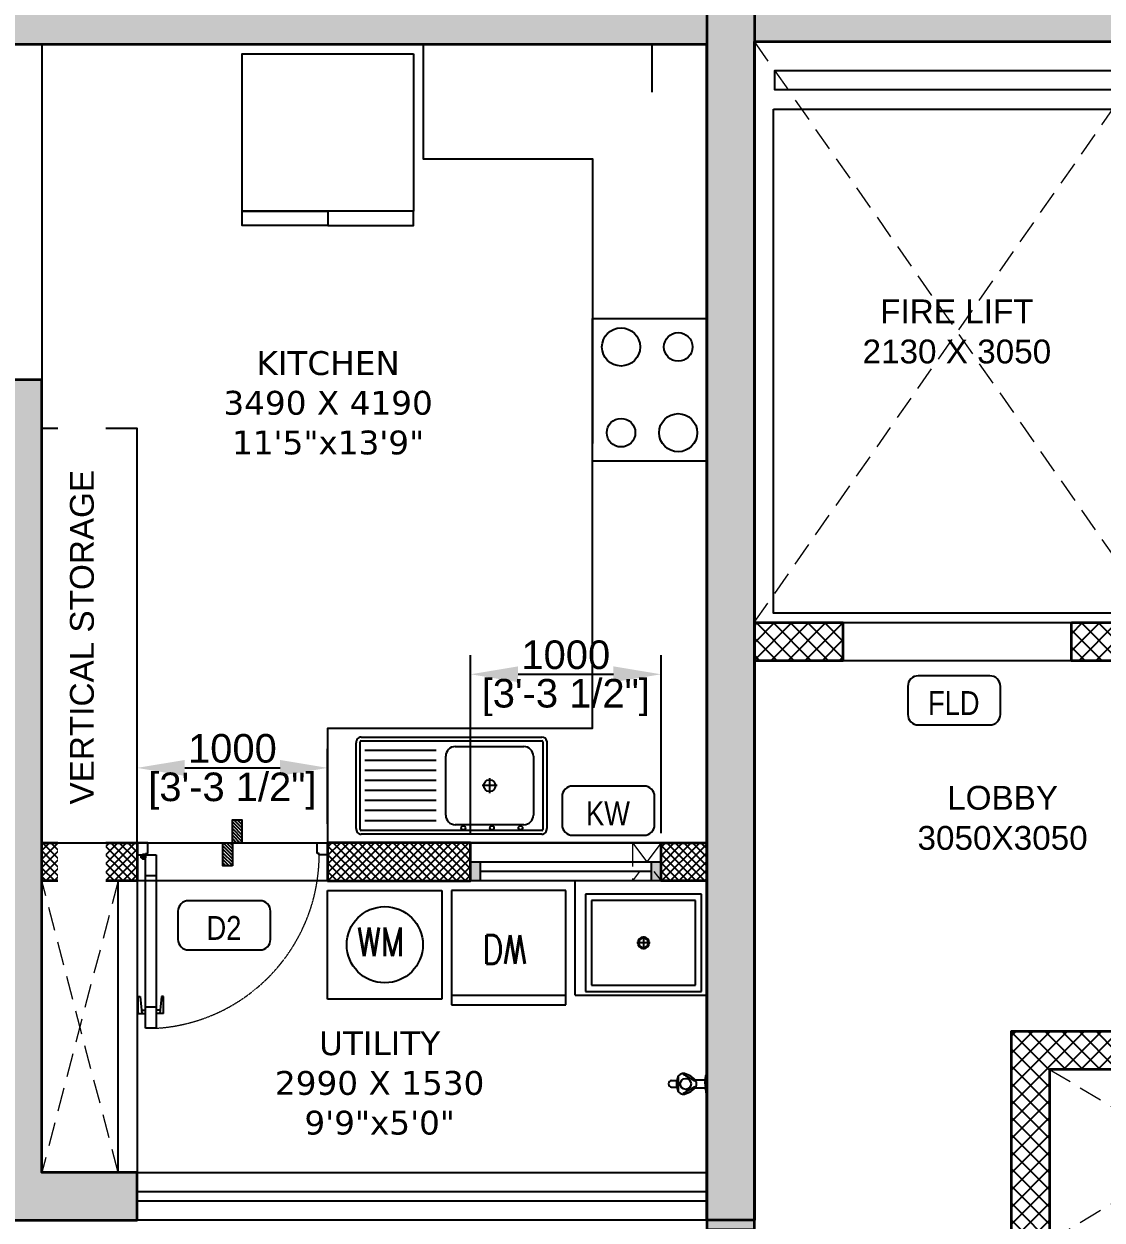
# Model space of a CAD drawing. Header units: millimetres. Extents: x 91566 to 131129, y 141753 to 207061.
# Drawn here: x 104549 to 110209, y 185726 to 192004 of the extents above; entities that cross this region are included whole.
import ezdxf
from ezdxf.enums import TextEntityAlignment as Align

# ---------------------------------------------------------------- set-up
doc = ezdxf.new("R2010")
doc.units = ezdxf.units.MM
for name, pattern in [('( Hidden )', [0.375, 0.25, -0.125]), ('3.5BHK EAST_UN-1$0$DASHED', [0.75, 0.5, -0.25]), ('3BHK  WEST_UN-2$0$2024-08-29_TOWER-A$0$HIDDEN', [9.525, 6.35, -3.175])]:
    doc.linetypes.add(name, pattern=pattern)
for name, color, linetype in [('A-Dimensions', 4, 'Continuous'), ('A-Door', 11, 'Continuous'), ('A-Door Line', 8, 'Continuous'), ('A-Elevation 10', 8, 'Continuous'), ('A-Fixture', 8, 'Continuous'), ('A-Furniture', 8, 'Continuous'), ('A-Hatch', 252, 'Continuous'), ('A-Railing', 6, 'Continuous'), ('A-Room Boundary', 44, 'Continuous'), ('A-Shaft', 8, 'Continuous'), ('A-Text Main', 44, 'Continuous'), ('A-Window', 4, 'Continuous')]:
    doc.layers.add(name, color=color, linetype=linetype)
doc.layers.add('A-Wall', color=240, linetype='Continuous', lineweight=35)
doc.styles.add('2024-08-29_TOWER-A$0$simplex-0.8', font='simplex.shx', dxfattribs={"width": 0.8})
doc.styles.add('3.5BHK EAST_UN-1$0$grid_text', font='verdana.ttf')
doc.styles.add('3.5BHK EAST_UN-1$0$Standard', font='arial.ttf')
doc.styles.add('3BHK  WEST_UN-2$0$2024-08-29_TOWER-A$0$simplex-0.8', font='simplex.shx', dxfattribs={"width": 0.8})
doc.styles.add('ARIAL', font='ARIALN.TTF')
doc.styles.add('Core & corridor$0$Standard', font='arial.ttf')
doc.styles.add('S', font='arial.ttf', dxfattribs={"height": 150})
doc.dimstyles.new('DIMSMALL', dxfattribs={"dimtxt": 150, "dimasz": 250, "dimexe": 100, "dimexo": 100, "dimgap": 25, "dimtad": 1, "dimdec": 0, "dimzin": 0, "dimdsep": 46, "dimtxsty": 'S', "dimcen": 0, "dimdle": 100, "dimclrd": 8, "dimclre": 8, "dimclrt": 256, "dimazin": 0, "dimtfac": 1, "dimtdec": 0, "dimtix": 1, "dimtmove": 0, "dimatfit": 3, "dimldrblk": '12_DatumFilled', "dimfxl": 1, "dimtolj": 1, "dimtzin": 0, "dimlwd": -1, "dimlwe": -1, "dimarcsym": 1})
pattern_1 = [(45, (27573.86, 93), (-44.90128, 44.90128), []), (135, (27573.86, 93), (-44.90128, -44.90128), [])]

# ---------------------------------------------------------------- blocks, each defined once
blk = doc.blocks.new('A$C2fd0a982')
at = {"layer": 'A-Elevation 10'}
for points in [[(0, 0), (0, -825), (-900, -825), (-900, 0)], [(-450, -825), (-450, -900), (-900, -900), (-900, -825)], [(-450, -825), (-450, -900), (0, -900), (0, -825)]]:
    blk.add_lwpolyline(points, close=True, dxfattribs=at)
blk = doc.blocks.new('A$Ce642c601')
blk.add_lwpolyline([(0, 750), (600, 750), (600, 0), (0, 0), (0, 750)])
for centre, radius in [((150, 600), 100), ((450, 600), 75), ((149.9, 150), 75), ((450, 150), 100)]:
    blk.add_circle(centre, radius)
blk = doc.blocks.new('3BHK  WEST_UN-2$0$2024-08-30_TOWER-C$0$SINK')
at = {"layer": 'A-Elevation 10'}
for p, q in [((-1, -0.229), (-1, 0.2211)), ((-0.98, -0.2348), (-0.98, 0.2269)), ((-0.9743, 0.251), (-0.0257, 0.251)), ((-0.9743, 0.231), (-0.0257, 0.231)), ((-0.48, 0.201), (-0.12, 0.201)), ((-0.02, 0.2269), (-0.02, -0.2348)), ((0, 0.229), (0, -0.229)), ((-0.58, 0.1813), (-0.9555, 0.1813)), ((-0.58, 0.1286), (-0.9555, 0.1286)), ((-0.53, -0.159), (-0.53, 0.151)), ((-0.07, 0.151), (-0.07, -0.159)), ((-0.58, 0.0758), (-0.9555, 0.0758)), ((-0.58, 0.0231), (-0.9555, 0.0231)), ((-0.3, 0.0352), (-0.3, -0.004)), ((-0.58, -0.0297), (-0.9555, -0.0297)), ((-0.3, -0.004), (-0.3392, -0.004)), ((-0.2608, -0.004), (-0.3, -0.004)), ((-0.3, -0.004), (-0.3, -0.0431)), ((-0.58, -0.0824), (-0.9555, -0.0824)), ((-0.58, -0.1352), (-0.9555, -0.1352)), ((-0.58, -0.1879), (-0.9555, -0.1879)), ((-0.0257, -0.239), (-0.9743, -0.239)), ((-0.12, -0.209), (-0.48, -0.209)), ((-0.0257, -0.259), (-0.9743, -0.259))]:
    blk.add_line(p, q, dxfattribs=at)
for centre, radius in [((-0.3, -0.004), 0.0308), ((-0.4377, -0.2256), 0.0108), ((-0.2877, -0.2256), 0.0108), ((-0.1377, -0.2256), 0.0108)]:
    blk.add_circle(centre, radius, dxfattribs=at)
for centre, radius, start, end in [((-0.9743, 0.225), 0.026, 90, 188.76827), ((-0.9743, 0.225), 0.00601, 90, 161.69524), ((-0.48, 0.151), 0.05, 90, 180), ((-0.12, 0.151), 0.05, 360, 90), ((-0.0257, 0.225), 0.026, 8.76827, 90), ((-0.0257, 0.225), 0.00601, 18.30476, 90), ((-0.48, -0.159), 0.05, 180, 270), ((-0.12, -0.159), 0.05, 270, 0), ((-0.9743, -0.233), 0.026, 171.23173, 270), ((-0.9743, -0.233), 0.00601, 198.30476, 270), ((-0.0257, -0.233), 0.026, 270, 8.76827), ((-0.0257, -0.233), 0.00601, 270, 341.69524)]:
    blk.add_arc(centre, radius, start, end, dxfattribs=at)
blk = doc.blocks.new('A$Cdb7a0847')
at = {"layer": 'A-Window', "linetype": 'Continuous'}
for points in [[(0, -100), (0, -200), (50, -200), (50, -100)], [(1000, -200), (1000, -100), (950, -100), (950, -200)]]:
    blk.add_hatch(color=256, dxfattribs=at).paths.add_polyline_path(points)
for p, q in [((0, -100), (0, 0)), ((1000, 0), (0, 0)), ((0, -100), (0, 0)), ((1000, -100), (1000, 0)), ((0, -200), (0, -100)), ((0, -100), (50, -100)), ((0, -200), (0, -100)), ((0, -200), (0, -100)), ((50, -100), (50, -200)), ((50, -100), (950, -100)), ((950, -200), (950, -100)), ((950, -100), (1000, -100)), ((1000, -200), (1000, -100)), ((1000, -200), (1000, -100)), ((1000, -200), (1000, -100)), ((950, -150), (50, -150)), ((1000, -200), (0, -200)), ((50, -200), (0, -200)), ((950, -200), (50, -200)), ((1000, -200), (950, -200))]:
    blk.add_line(p, q, dxfattribs=at)
blk = doc.blocks.new('3BHK  WEST_UN-2$0$wer4t5yyht')
at = {"layer": 'A-Fixture', "linetype": 'Continuous'}
for p, q in [((52799.4, -60582), (52798.2, -60579.9)), ((52740.5, -60616.8), (52768.1, -60616.8)), ((52776.7, -60595.1), (52775.4, -60593)), ((52864.8, -60614.5), (52913.1, -60614.5)), ((52868.1, -60621.6), (52870.5, -60621.6)), ((52917, -60634.8), (52919, -60609)), ((52917, -60634.8), (52919, -60660.6)), ((52919, -60609), (52920.4, -60591.6)), ((52922.8, -60589.4), (52925.4, -60589.4)), ((52925.4, -60634.8), (52925.4, -60589.4)), ((52925.4, -60680.2), (52925.4, -60634.8)), ((52740.5, -60652.7), (52768.1, -60652.7)), ((52775.4, -60676.5), (52776.7, -60674.4)), ((52798.2, -60689.7), (52799.4, -60687.5)), ((52864.8, -60655.1), (52913.1, -60655.1)), ((52868.1, -60647.9), (52870.5, -60647.9)), ((52919, -60660.6), (52920.4, -60678)), ((52922.8, -60680.2), (52925.4, -60680.2))]:
    blk.add_line(p, q, dxfattribs=at)
blk.add_circle((52814.7, -60635.5), 28.4, dxfattribs=at)
for centre, radius, start, end in [((52814.7, -60634.8), 57.3, 106.75199, 133.24801), ((52787.5, -60681.9), 102.6, 41.09723, 84.02166), ((52743.5, -60634.8), 18.2, 99.49742, 260.50258), ((52869.1, -60634.8), 102.6, 169.93301, 190.04944), ((52869.1, -60634.8), 102.6, 155.97834, 169.93301), ((52061.1, -60634.8), 716.6, 356.82979, 3.17021), ((53191.5, -59982.1), 716.6, 236.82979, 243.17021), ((52787.5, -60681.9), 102.6, 35.97834, 41.09723), ((52814.7, -60634.8), 57.3, 346.75199, 13.24801), ((52913.1, -60608.5), 5.97, 270, 355.48601), ((52922.8, -60591.8), 2.39, 90, 175.48601), ((52922.8, -60591.8), 2.39, 90, 175.48601), ((52869.1, -60634.8), 102.6, 190.04944, 204.02166), ((52814.7, -60634.8), 57.3, 226.75199, 253.24801), ((52787.5, -60587.6), 102.6, 275.97834, 318.90277), ((53191.5, -61287.4), 716.6, 116.82979, 123.17021), ((52787.5, -60587.6), 102.6, 318.90277, 324.02166), ((52913.1, -60661), 5.97, 4.51399, 90), ((52922.8, -60677.8), 2.39, 184.51399, 270)]:
    blk.add_arc(centre, radius, start, end, dxfattribs=at)
blk = doc.blocks.new('3BHK  WEST_UN-2$0$2024-08-29_TOWER-A$0$WASHING MACHINE')
at = {"layer": 'A-Fixture'}
for p, q in [((0, 0), (0.6, 0)), ((0, -0.57), (0, 0)), ((0.6, 0), (0.6, -0.57)), ((0.6, -0.57), (0, -0.57))]:
    blk.add_line(p, q, dxfattribs=at)
blk.add_circle((0.3, -0.285), 0.2, dxfattribs=at)
at = {"layer": 'A-Elevation 10', "insert": (0.4028, -0.1952), "char_height": 0.15, "width": 0.230071, "attachment_point": 3, "style": '3BHK  WEST_UN-2$0$2024-08-29_TOWER-A$0$simplex-0.8'}
blk.add_mtext('WM', dxfattribs=at)
blk = doc.blocks.new('3BHK  WEST_UN-2$0$2024-08-29_TOWER-A$0$DISH WASHER')
at = {"layer": 'A-Fixture', "linetype": '3BHK  WEST_UN-2$0$2024-08-29_TOWER-A$0$HIDDEN', "ltscale": 0.2}
for p, q in [((0, 0.6), (0.6, 0.6)), ((0, 0), (0, 0.6)), ((0.6, 0.6), (0.6, 0)), ((0, 0.55), (0.6, 0.55)), ((0.6, 0), (0, 0))]:
    blk.add_line(p, q, dxfattribs=at)
at = {"layer": 'A-Fixture', "insert": (0.3947, 0.2347), "char_height": 0.15, "width": 0.230071, "attachment_point": 9, "style": '3BHK  WEST_UN-2$0$2024-08-29_TOWER-A$0$simplex-0.8'}
blk.add_mtext('\\pxqc;DW', dxfattribs=at)
blk = doc.blocks.new('3BHK  WEST_UN-2$0$2024-08-29_TOWER-A$0$POT WASH')
at = {"layer": 'A-Fixture'}
for p, q in [((0, 0), (0, 0.51)), ((0, 0.51), (0.61, 0.51)), ((0.61, 0.51), (0.61, 0)), ((0.0325, 0.0325), (0.0325, 0.4775)), ((0.0325, 0.4775), (0.5775, 0.4775)), ((0.5775, 0.4775), (0.5775, 0.0325)), ((0.34, 0.255), (0.27, 0.255)), ((0.305, 0.22), (0.305, 0.29)), ((0.61, 0), (0, 0)), ((0.5775, 0.0325), (0.0325, 0.0325))]:
    blk.add_line(p, q, dxfattribs=at)
for radius in [0.03, 0.025]:
    blk.add_circle((0.305, 0.255), radius, dxfattribs=at)
blk = doc.blocks.new('A$C5491d69a')
at = {"layer": 'A-Door'}
for p, q in [((55.5, 0), (0, 0)), ((0, 0), (0, -62.5)), ((0, -62.5), (44.4, -62.5)), ((33.3, -90.2), (33.3, -56.9)), ((44.4, -62.5), (44.4, -55.5)), ((44.4, -55.5), (55.5, -55.5)), ((44.4, -973.1), (44.4, -62.5)), ((44.4, -62.5), (99.9, -62.5)), ((55.5, -55.5), (55.5, 0)), ((99.9, -62.5), (99.9, -973.1)), ((99.9, -62.5), (99.9, -62.5)), ((944.5, -55.5), (944.5, 0)), ((944.5, 0), (1000, 0)), ((955.6, -55.5), (944.5, -55.5)), ((955.6, -62.5), (955.6, -55.5)), ((1000, -62.5), (955.6, -62.5)), ((1000, 0), (1000, -62.5)), ((16.7, -73.6), (50, -73.6)), ((99.9, -173.5), (44.4, -173.5)), ((5.6, -806.5), (16.7, -806.5)), ((5.6, -895.4), (5.6, -806.5)), ((16.7, -806.5), (24.9, -895.4)), ((127.7, -806.5), (119.5, -895.4)), ((138.8, -806.5), (127.7, -806.5)), ((138.8, -895.4), (138.8, -806.5)), ((23.3, -878.7), (44.4, -878.7)), ((99.9, -862), (44.4, -862)), ((121, -878.7), (99.9, -878.7)), ((5.6, -895.4), (44.4, -895.4)), ((138.8, -895.4), (99.9, -895.4)), ((99.9, -973.1), (44.4, -973.1))]:
    blk.add_line(p, q, dxfattribs=at)
blk.add_circle((33.3, -73.6), 11.1, dxfattribs=at)
at = {"layer": 'A-Door', "linetype": '3.5BHK EAST_UN-1$0$DASHED', "lineweight": 0}
blk.add_arc((41.8, -61.2), 913.8, 273.6494, 359.91777, dxfattribs=at)
blk = doc.blocks.new('2024-08-29_TOWER-A$0$WNTG')
at = {"layer": 'A-Text Main'}
blk.add_lwpolyline([(-187.8, 246.2), (187.8, 246.2, -0.414214), (242.8, 191.2), (242.8, 43.3, -0.414214), (187.8, -11.7), (-187.8, -11.7, -0.414214), (-242.8, 43.3), (-242.8, 191.2, -0.414214)], format="xyb", close=True, dxfattribs=at)
at = {"layer": 'A-Text Main', "style": '2024-08-29_TOWER-A$0$simplex-0.8', "width": 0.8}
blk.add_attdef('WNTG', text='', height=150, dxfattribs=at).set_placement((-1.6, 43), align=Align.CENTER)
blk = doc.blocks.new('TILE DROP')
at = {"layer": 'A-Door Line'}
h = blk.add_hatch(dxfattribs=at)
h.set_pattern_fill('ANSI31', color=8, scale=0.1)
h.set_pattern_definition([(45, (-18.584744, -6.592634), (-0.008838835, 0.008838835), [])])
h.paths.add_polyline_path([(0, 0.05), (-0.12, 0.05), (-0.12, 0), (0, 0)])
h.paths.add_polyline_path([(0.12, -0.05), (0.12, 0), (0, 0), (0, -0.05)])
at = {"layer": 'A-Door Line', "color": 8}
for points in [[(-0.12, 0), (-0.12, 0.05), (0, 0.05), (0, 0)], [(0, -0.05), (0, 0), (0.12, 0), (0.12, -0.05)]]:
    blk.add_lwpolyline(points, close=True, dxfattribs=at)
blk = doc.blocks.new('Unit-1')
at = {"layer": 'A-Hatch', "linetype": 'Continuous'}
h = blk.add_hatch(color=256, dxfattribs=at)
h.dxf.hatch_style = 1
h.paths.add_polyline_path([(-7145, 15335.7), (-6895, 15335.7), (-6895, 16800.1), (-8999.8, 16800.1), (-8999.8, 16550.3), (-7145, 16550.1)])
h.paths.add_polyline_path([(-10800, 15796), (-10800, 12295), (-8145, 12295), (-8145, 12045.7), (-10800, 12045.7), (-10800, 10820), (-11050, 10820), (-11050, 15796)])
h.paths.add_polyline_path([(-5470, 12045.7), (-5270, 12045.7), (-5270, 16550.1), (-4400.1, 16550.1), (-4400.1, 16800.1), (-5470, 16800.1)])
h.paths.add_polyline_path([(-250, 16550.1), (-1050.1, 16550.1), (-1050.1, 16800.1), (0, 16800.1), (0, 16550.1), (0, 13495), (-250, 13495)])
h.paths.add_polyline_path([(-4110, 12295), (-4110, 12045.7), (-250, 12045.7), (-250, 11295.1), (0, 11295.1), (0, 12295)])
h.paths.add_polyline_path([(-3910, 8082.6), (-3910, 6370), (-1440, 6370), (-1440, 6420), (-1240, 6420), (-1240, 6370), (0, 6370), (0, 0), (-250, 0), (-250, 6170), (-4110, 6170), (-4110, 11045.7), (-3910, 11045.7)])
h.paths.add_polyline_path([(-250, 10395.1), (0, 10395.1), (0, 8985.1), (-250, 8985.1)])
h.paths.add_polyline_path([(-3740, 4410), (-6535, 4410), (-6535, 4210), (-3940, 4210), (-3940, 250), (-4840, 250), (-4840, 0), (-3240, 0), (-3240, 250), (-3740, 250)])
h.paths.add_polyline_path([(-7535, 4210), (-8145, 4210), (-10800, 4210), (-10800, 3620.1), (-11050, 3620.1), (-11050.1, 4460.1), (-8145, 4460), (-8145, 4410), (-8150, 4410), (-7535, 4410)])
h.paths.add_polyline_path([(-10800.1, 1820.1), (-10800, 250), (-6535, 250), (-6535, 2135), (-6335, 2135), (-6335, 250), (-5590, 250), (-5590, 0), (-10800, 0), (-11050, 0), (-11050, 250), (-11050.1, 1820.1)])
h = blk.add_hatch(dxfattribs=at)
h.set_pattern_fill('ANSI37', color=256, scale=10)
h.paths.add_polyline_path([(-5470, 15585.7), (-6145, 15585.7), (-6145, 15335.7), (-5470, 15335.7)])
h.paths.add_polyline_path([(-7145, 15335.7), (-7145, 12045.7), (-7045, 12045.7), (-7045, 15335.7)])
h.paths.add_polyline_path([(-2160, 7960), (-2160, 8060), (0, 8060), (0, 7960)])
h.paths.add_polyline_path([(-3910, 8060), (-3010, 8060), (-3010, 7960), (-3910, 7960)])
h.paths.add_polyline_path([(-1440, 7960), (-1240, 7960), (-1240, 7170.4), (-1440, 7170.4)])
h.paths.add_polyline_path([(-2240, 1780), (-1490, 1780), (-1490, 1980), (-2240, 1980)])
h.paths.add_polyline_path([(-490, 1980), (-250, 1980), (-250, 1780), (-490, 1780)])
h.paths.add_polyline_path([(-3740, 1979.9), (-3240, 1979.9), (-3240, 1780), (-3740, 1780)])
h.paths.add_polyline_path([(-4840, 2134.9), (-3940, 2134.9), (-3940, 2035), (-4840, 2035)])
h.paths.add_polyline_path([(-6335, 2135), (-5690, 2135), (-5690, 2035), (-6335, 2035)])
h.paths.add_polyline_path([(-8345, 4870.1), (-8145, 4870.1), (-8145, 4460), (-8345, 4460)])
h.paths.add_polyline_path([(-8345, 8470), (-8145, 8470), (-8145, 7870.1), (-8345, 7870.1)])
h.paths.add_polyline_path([(-9100, 8470), (-9000, 8470), (-9000, 8070), (-9100, 8070)])
at = {"layer": 'A-Door Line'}
blk.add_lwpolyline([(-3240, 1979.9), (-2240, 1979.9)], dxfattribs=at)
at = {"layer": 'A-Elevation 10', "linetype": 'Continuous'}
blk.add_lwpolyline([(-3340, 1780), (-3740, 1780), (-3740, 250), (-3340, 250)], close=True, dxfattribs=at)
for points in [[(-3240, 1780), (-3240, 250)], [(-940, 1180), (-250, 1180), (-250, 1780)], [(-940, 1180), (-940, 1780)]]:
    blk.add_lwpolyline(points, dxfattribs=at)
at = {"layer": 'A-Elevation 10'}
blk.add_lwpolyline([(-3240, 250), (-250, 250), (-250, 0), (-3240, 0)], close=True, dxfattribs=at)
at = {"layer": 'A-Furniture', "linetype": 'Continuous'}
for points in [[(-1739.5, 6170.4), (-1739.5, 5570.4), (-850, 5570.4), (-851.2, 2580), (-2240, 2580), (-2240, 1980)], [(-3240, 1980), (-3240, 4153.7), (-3740, 4153.7)]]:
    blk.add_lwpolyline(points, dxfattribs=at)
at = {"layer": 'A-Railing'}
blk.add_lwpolyline([(-3240, 150), (-250, 150), (-250, 100), (-3240, 100)], close=True, dxfattribs=at)
at = {"layer": 'A-Room Boundary', "linetype": 'Continuous'}
blk.add_lwpolyline([(-3240, 250), (-250, 250), (-250, 1780), (-3240, 1780)], close=True, dxfattribs=at)
at = {"layer": 'A-Shaft', "linetype": '( Hidden )', "lineweight": 0, "ltscale": 500}
blk.add_lwpolyline([(-490, 1980), (-640, 1980), (-640, 1780), (-490, 1780)], close=True, dxfattribs=at)
for points in [[(-490, 1980), (-640, 1780)], [(-640, 1980), (-490, 1780)], [(-3340, 1780), (-3740.4, 250)], [(-3340, 250), (-3740, 1780)]]:
    blk.add_lwpolyline(points, dxfattribs=at)
at = {"layer": 'A-Wall'}
blk.add_lwpolyline([(-3910, 8082.6), (-3910, 6370), (-1440, 6370), (-1440, 6420), (-1240, 6420), (-1240, 6370), (0, 6370), (0, 0), (-250, 0), (-250, 6170), (-4110, 6170), (-4110, 11045.7), (-3910, 11045.7), (-3910, 8082.6)], dxfattribs=at)
for points in [[(-3740, 4410), (-6535, 4410), (-6535, 4210), (-3940, 4210), (-3940, 250), (-4840, 250), (-4840, 0), (-3240, 0), (-3240, 250), (-3740, 250)], [(-3740, 1979.9), (-3240, 1979.9), (-3240, 1780), (-3740, 1780)], [(-2240, 1780), (-1490, 1780), (-1490, 1980), (-2240, 1980)], [(-490, 1980), (-250, 1980), (-250, 1780), (-490, 1780)]]:
    blk.add_lwpolyline(points, close=True, dxfattribs=at)
at = {"layer": 'A-Door', "linetype": 'Continuous'}
blk.add_blockref('A$C5491d69a', (-3240, 1980), dxfattribs=at)
at = {"layer": 'A-Door Line', "color": 8, "xscale": 1000.000000000004, "yscale": 1000.000000000004, "zscale": 1000.000000000004, "rotation": 89.99999999999999}
blk.add_blockref('TILE DROP', (-2740, 1979.9), dxfattribs=at)
at = {"layer": 'A-Fixture', "xscale": 1000, "yscale": 1000, "zscale": 1000}
for name, p in [('3BHK  WEST_UN-2$0$2024-08-30_TOWER-C$0$SINK', (-1090, 2284)), ('3BHK  WEST_UN-2$0$2024-08-29_TOWER-A$0$WASHING MACHINE', (-2240, 1730))]:
    blk.add_blockref(name, p, dxfattribs=at)
at = {"layer": 'A-Fixture', "xscale": -1000.000000000001, "yscale": 1000.000000000001, "zscale": 1000.000000000001, "rotation": 180}
for name, p in [('3BHK  WEST_UN-2$0$2024-08-29_TOWER-A$0$DISH WASHER', (-1590, 1730)), ('3BHK  WEST_UN-2$0$2024-08-29_TOWER-A$0$POT WASH', (-887.3, 1710))]:
    blk.add_blockref(name, p, dxfattribs=at)
at = {"layer": 'A-Fixture'}
blk.add_blockref('3BHK  WEST_UN-2$0$wer4t5yyht', (-53175.4, 61349.8), dxfattribs=at)
at = {"layer": 'A-Furniture', "linetype": 'Continuous'}
for name, p in [('A$C2fd0a982', (-1789.5, 6120.2)), ('A$Ce642c601', (-850, 3982.4))]:
    blk.add_blockref(name, p, dxfattribs=at)
at = {"layer": 'A-Text Main'}
ref = blk.add_blockref('2024-08-29_TOWER-A$0$WNTG', (-2782.8, 1664.1), dxfattribs=dict(at, xscale=-1, rotation=180))
ref.add_attrib('WNTG', 'D2', dxfattribs={"height": 125, "style": 'ARIAL'}).set_placement((-2784.4, 1470.7), align=Align.CENTER)
at = {"layer": 'A-Window'}
ref = blk.add_blockref('2024-08-29_TOWER-A$0$WNTG', (-766.9, 2265.9), dxfattribs=dict(at, xscale=-1, rotation=180))
ref.add_attrib('WNTG', 'KW', dxfattribs={"layer": 'A-Text Main', "height": 125, "style": 'ARIAL'}).set_placement((-768.5, 2072.4), align=Align.CENTER)
blk.add_blockref('A$Cdb7a0847', (-1490, 1980), dxfattribs=at)
at = {"layer": 'A-Text Main', "linetype": 'Continuous', "char_height": 125, "attachment_point": 5, "style": '3.5BHK EAST_UN-1$0$grid_text'}
for s, insert, width in [('KITCHEN\\P3490 X 4190\\P11\'5"x13\'9"', (-2237.7, 4288.2), 1167.553), ('UTILITY\\P2990 X 1530\\P9\'9"x5\'0"', (-1967.1, 718.6), 1102.157)]:
    blk.add_mtext(s, dxfattribs=dict(at, insert=insert, width=width))
at = {"layer": 'A-Text Main', "insert": (-3529, 3059.1), "char_height": 125, "attachment_point": 5, "rotation": 90, "style": '3.5BHK EAST_UN-1$0$Standard', "bg_fill": 2}
blk.add_mtext_dynamic_manual_height_columns('VERTICAL STORAGE', width=2605.029, gutter_width=487.9, heights=[-129.3], dxfattribs=at)
at = {"layer": 'A-Room Boundary', "linetype": 'Continuous'}
blk.add_lwpolyline([(-3740, 1979.9), (-250, 1979.9), (-250, 6170), (-3740, 6170)], close=True, dxfattribs=at)
blk = doc.blocks.new('*D51')
at = {"layer": 'A-Dimensions', "color": 8, "transparency": 16777216}
for p, q in [((106893.6, 187756.4), (106893.6, 188690.9)), ((107893.6, 187756.4), (107893.6, 188690.9)), ((107143.6, 188590.9), (107643.6, 188590.9))]:
    blk.add_line(p, q, dxfattribs=at)
for points in [[(107143.6, 188632.5), (107143.6, 188549.2), (106893.6, 188590.9)], [(107643.6, 188632.5), (107643.6, 188549.2), (107893.6, 188590.9)]]:
    blk.add_solid(points, dxfattribs=at)
at = {"layer": 'Defpoints', "color": 0, "transparency": 16777216}
for p in [(107893.6, 188590.9), (106893.6, 187656.4), (107893.6, 187656.4)]:
    blk.add_point(p, dxfattribs=at)
at = {"layer": 'A-Dimensions', "lineweight": 30, "transparency": 16777216, "char_height": 150, "attachment_point": 5, "style": 'S'}
for s, insert in [('\\A1;1000', (107393.6, 188692.5)), ('\\A1;[3\'-3 1/2"]', (107393.6, 188468.8))]:
    blk.add_mtext(s, dxfattribs=dict(at, insert=insert))
blk = doc.blocks.new('12_DatumFilled')
at = {"color": 8, "linetype": 'ByBlock'}
blk.add_solid([(0, 0.577), (-1, 0), (0, -0.577)], dxfattribs=at)
blk = doc.blocks.new('*D54')
at = {"layer": 'A-Dimensions', "color": 8, "transparency": 16777216}
for p, q in [((107844.7, 193146.4), (107844.7, 193396.4)), ((107043.6, 192896.4), (107944.7, 192896.4)), ((107844.7, 192896.4), (107844.7, 192146.4)), ((107043.6, 192146.4), (107944.7, 192146.4)), ((107844.7, 191896.4), (107844.7, 191646.4))]:
    blk.add_line(p, q, dxfattribs=at)
for points in [[(107803, 193146.4), (107886.4, 193146.4), (107844.7, 192896.4)], [(107803, 191896.4), (107886.4, 191896.4), (107844.7, 192146.4)]]:
    blk.add_solid(points, dxfattribs=at)
at = {"layer": 'Defpoints', "color": 0, "transparency": 16777216}
for p in [(106943.6, 192896.4), (106943.6, 192146.4), (107844.7, 192146.4)]:
    blk.add_point(p, dxfattribs=at)
at = {"layer": 'A-Dimensions', "lineweight": 30, "transparency": 16777216, "char_height": 150, "attachment_point": 5, "rotation": 90, "style": 'S'}
for s, insert in [('\\A1;[2\'-5 1/2"]', (107966.8, 192521.4)), ('\\A1;750', (107743.1, 192521.4))]:
    blk.add_mtext(s, dxfattribs=dict(at, insert=insert))
blk = doc.blocks.new('*D58')
at = {"layer": 'A-Dimensions', "color": 8, "transparency": 16777216}
for p, q in [((105143.6, 187806.4), (105143.6, 188199.6)), ((106143.6, 187806.4), (106143.6, 188199.6)), ((105393.6, 188099.6), (105893.6, 188099.6))]:
    blk.add_line(p, q, dxfattribs=at)
for points in [[(105393.6, 188141.2), (105393.6, 188057.9), (105143.6, 188099.6)], [(105893.6, 188141.2), (105893.6, 188057.9), (106143.6, 188099.6)]]:
    blk.add_solid(points, dxfattribs=at)
at = {"layer": 'Defpoints', "color": 0, "transparency": 16777216}
for p in [(106143.6, 188099.6), (105143.6, 187706.4), (106143.6, 187706.4)]:
    blk.add_point(p, dxfattribs=at)
at = {"layer": 'A-Dimensions', "lineweight": 30, "transparency": 16777216, "char_height": 150, "attachment_point": 5, "style": 'S'}
for s, insert in [('\\A1;1000', (105643.6, 188201.2)), ('\\A1;[3\'-3 1/2"]', (105643.6, 187977.5))]:
    blk.add_mtext(s, dxfattribs=dict(at, insert=insert))
blk = doc.blocks.new('Core & corridor$0$A$C436b777d')
at = {"layer": 'A-Hatch'}
h = blk.add_hatch(color=256, dxfattribs=at)
h.dxf.hatch_style = 1
h.paths.add_polyline_path([(250, -3072.7), (2950, -3072.6), (2950, -2672.7), (0.5, -2672.7), (0.5, -12132.6), (2950, -12132.7), (2950, -11732.7), (250.5, -11732.7), (250.5, -9577.7), (2950, -9577.7), (2950, -9377.8), (250.5, -9377.7), (250.5, -7222.7), (2950, -7222.7), (2950, -5565), (2700, -5565), (2700.2, -6972.7), (250.5, -6972.7)])
h.paths.add_polyline_path([(3300, 6580.6), (3300, 9502.1), (3500, 9502.1), (3500.1, 35), (0.4, 35), (0.5, 6682.1), (250, 6682.1), (250.5, 435), (3300.5, 435)])
edge = h.paths.add_edge_path()
edge.add_line((3300, 14502.1), (2580, 14502.1))
edge.add_line((2580, 14502.1), (2580, 15744))
edge.add_line((2580, 15744), (3500, 15744))
edge.add_line((3500, 15744), (3500, 16044))
edge.add_line((3500, 16044), (2380, 16044))
edge.add_line((2380, 16044), (2380, 14502.1))
edge.add_line((2380, 14502.1), (0.5, 14502.1))
edge.add_line((0.5, 14502.1), (0.5, 7866.6))
edge.add_line((0.5, 7866.6), (250.5, 7866.6))
edge.add_line((250.5, 7866.6), (250.5, 14102.1))
edge.add_line((250.5, 14102.1), (2380, 14102.1))
edge.add_line((2380, 14102.1), (2380, 10852.1))
edge.add_line((2380, 10852.1), (2580, 10852.1))
edge.add_line((2580, 10852.1), (2580, 14102.1))
edge.add_line((2580, 14102.1), (3300, 14102.1))
edge.add_line((3300, 14102.1), (3300, 10702.1))
edge.add_line((3300, 10702.1), (3500, 10702.1))
edge.add_line((3500, 10702.1), (3500, 14502.1))
edge.add_line((3500, 14502.1), (2580, 14502.1))
h = blk.add_hatch(color=256, dxfattribs=at)
h.dxf.hatch_style = 1
h.paths.add_polyline_path([(2580, 14502.1), (2580, 15744), (3500, 15744), (3500, 16044), (2380, 16044), (2380, 14502.1), (0.5, 14502.1), (0.5, 7866.6), (250.5, 7866.6), (250.5, 14102.1), (2380, 14102.1), (2380, 10852.1), (2580, 10852.1), (2580, 14102.1), (3300, 14102.1), (3300, 10702.1), (3500, 10702.1), (3500, 14502.1)])
h = blk.add_hatch(dxfattribs=at)
h.set_pattern_fill('ANSI37', color=256, scale=20)
h.set_pattern_definition(pattern_1)
h.paths.add_polyline_path([(250.5, 11052.1), (715, 11052.1), (715, 10852.1), (250.5, 10852.1)])
h = blk.add_hatch(dxfattribs=at)
h.set_pattern_fill('ANSI37', color=256, scale=20)
h.set_pattern_definition(pattern_1)
h.paths.add_polyline_path([(1915, 11052.1), (2380, 11052.1), (2380, 10852.1), (1915, 10852.1)])
h = blk.add_hatch(dxfattribs=at)
h.set_pattern_fill('ANSI37', color=256, scale=20)
h.set_pattern_definition(pattern_1)
h.paths.add_polyline_path([(3300, 8707.7), (3050, 8707.7), (3050, 8907.7), (3300, 8907.7)], flags=17)
h.paths.add_polyline_path([(3300, 7807.7), (3300, 7607.7), (1800, 7607.7), (1800, 6707.7), (2190, 6707.7), (2190, 6507.7), (1450, 6507.7), (1450, 6707.7), (1600, 6707.7), (1600, 7607.7), (1600, 8907.7), (2150, 8907.7), (2150, 8707.7), (1800, 8707.7), (1800, 7807.7)])
h.paths.add_polyline_path([(2910, 6707.7), (3300, 6707.7), (3300, 6507.7), (2910, 6507.7)])
at = {"layer": 'A-Elevation 10'}
for points in [[(2286.3, 13950.4), (2286.3, 13848.8), (357.9, 13848.8), (357.9, 13950.4)], [(350, 13747.1), (2278.3, 13747.1), (2278.3, 11102.1), (350, 11102.1)], [(715, 11052.1), (1915, 11052.1), (1915, 10852.1), (715, 10852.1)]]:
    blk.add_lwpolyline(points, close=True, dxfattribs=at)
at = {"layer": 'A-Shaft', "linetype": '( Hidden )', "lineweight": 0, "ltscale": 500}
for points in [[(250, 14102.1), (2380, 11052.1)], [(250, 11052.1), (2380, 14102.1)], [(1800, 7807.7), (3300, 8707.7)], [(1800, 8707.7), (3300, 7807.7)]]:
    blk.add_lwpolyline(points, dxfattribs=at)
at = {"layer": 'A-Wall'}
blk.add_lwpolyline([(3300, 14502.1), (2580, 14502.1), (2580, 15744), (3500, 15744), (3500, 16044), (2380, 16044), (2380, 14502.1), (0.5, 14502.1), (0.5, 7866.6), (250.5, 7866.6), (250.5, 14102.1), (2380, 14102.1), (2380, 10852.1), (2580, 10852.1), (2580, 14102.1), (3300, 14102.1), (3300, 10702.1), (3500, 10702.1), (3500, 14502.1), (2580, 14502.1)], dxfattribs=at)
for points in [[(250.5, 11052.1), (715, 11052.1), (715, 10852.1), (250.5, 10852.1)], [(1915, 11052.1), (2380, 11052.1), (2380, 10852.1), (1915, 10852.1)], [(3300, 7807.7), (3300, 7607.7), (1800, 7607.7), (1800, 6707.7), (2190, 6707.7), (2190, 6507.7), (1450, 6507.7), (1450, 6707.7), (1600, 6707.7), (1600, 7607.7), (1600, 8907.7), (2150, 8907.7), (2150, 8707.7), (1800, 8707.7), (1800, 7807.7)]]:
    blk.add_lwpolyline(points, close=True, dxfattribs=at)
at = {"layer": 'A-Text Main', "char_height": 125, "width": 950.15, "attachment_point": 5, "line_spacing_factor": 1.010232, "style": 'Core & corridor$0$Standard'}
for s, insert in [('FIRE LIFT\\P2130 X 3050', (1313.2, 12579.6)), ('LOBBY\\P3050X3050', (1553.2, 10026.8))]:
    blk.add_mtext(s, dxfattribs=dict(at, insert=insert))
blk = doc.blocks.new('Core & corridor')
at = {"ltscale": 300}
blk.add_blockref('Core & corridor$0$A$C436b777d', (10594.6, 28627.2), dxfattribs=at)
at = {"layer": 'A-Text Main'}
ref = blk.add_blockref('2024-08-29_TOWER-A$0$WNTG', (11893.3, 39388.4), dxfattribs=dict(at, xscale=-1, rotation=180))
ref.add_attrib('WNTG', 'FLD', dxfattribs={"height": 125, "style": 'ARIAL'}).set_placement((11891.7, 39194.9), align=Align.CENTER)

msp = doc.modelspace()

# ---------------------------------------------------------------- block references
msp.add_blockref('Core & corridor', (97538.5, 149182.5))

# ---------------------------------------------------------------- dimensions: what is measured, and where the dimension line sits
at = {"layer": 'A-Dimensions', "lineweight": 30}
dim = msp.add_linear_dim(base=(107844.7, 192146.4), p1=(106943.6, 192896.4), p2=(106943.6, 192146.4), angle=90, dimstyle='DIMSMALL', override={"dimpost": '\\X'}, dxfattribs=at)
dim.commit()
dim.dimension.update_dxf_attribs({"geometry": '*D54', "text_midpoint": (107844.7, 192521.4)})
for base, p1, p2, picture, middle in [((107893.6, 188590.9), (106893.6, 187656.4), (107893.6, 187656.4), '*D51', (107393.6, 188590.9)), ((106143.6, 188099.6), (105143.6, 187706.4), (106143.6, 187706.4), '*D58', (105643.6, 188099.6))]:
    dim = msp.add_linear_dim(base=base, p1=p1, p2=p2, dimstyle='DIMSMALL', override={"dimpost": '\\X'}, dxfattribs=at)
    dim.commit()
    dim.dimension.update_dxf_attribs({"geometry": picture, "text_midpoint": middle})

# ---------------------------------------------------------------- next in the draw order: block references
at = {"linetype": 'Continuous'}
msp.add_blockref('Unit-1', (108383.6, 185726.4), dxfattribs=at)

doc.saveas('drawing.dxf')
